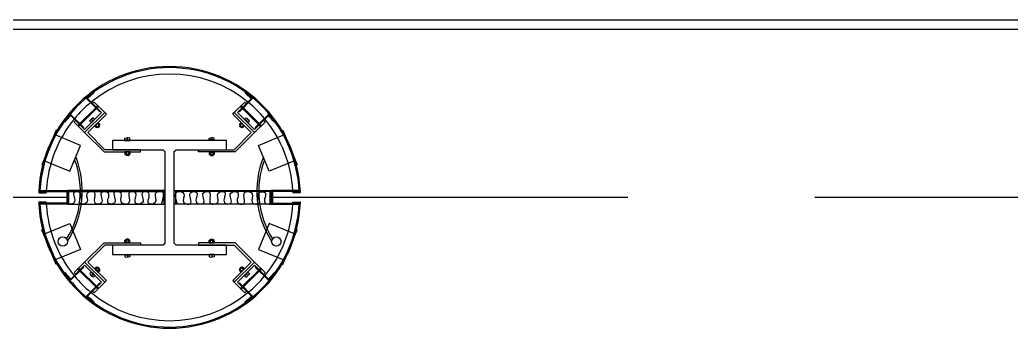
# Model space of a CAD drawing. Extents: x -163000 to 184253, y -124935 to 90032.
# Drawn here: x -129400 to -126750, y 29182 to 30007 of the extents above; entities that cross this region are included whole.
import ezdxf

# ---------------------------------------------------------------- set-up
doc = ezdxf.new("R2010")
doc.units = 0
doc.header["$LTSCALE"] = 1000
doc.header["$MEASUREMENT"] = 0
doc.linetypes.add('GFxref$0$s3123a$0$HIDDEN2', pattern=[0.1875, 0.125, -0.0625])
doc.layers.get('0').update_dxf_attribs({"linetype": 'CONTINUOUS'})
doc.layers.add('fire shutter', color=5, linetype='GFxref$0$s3123a$0$HIDDEN2')
doc.layers.add('stair', color=1, linetype='CONTINUOUS')

# ---------------------------------------------------------------- blocks, each defined once
blk = doc.blocks.new('s2118a')
at = {"layer": 'fire shutter', "ltscale": 8}
for p, q in [((-129274.9, 29532.126), (-131018.644, 29532.126)), ((-120274.9, 29532.126), (-128724.9, 29532.126))]:
    blk.add_line(p, q, dxfattribs=at)
at = {"layer": 'stair'}
for p, q in [((-129239.845, 29729.548), (-129197.363, 29771.918)), ((-129237.727, 29727.423), (-129195.245, 29769.794)), ((-128762.073, 29727.423), (-128804.555, 29769.794)), ((-128759.955, 29729.548), (-128802.437, 29771.918)), ((-129209.875, 29732.068), (-129199.963, 29741.955)), ((-129209.169, 29731.36), (-129199.256, 29741.247)), ((-129204.919, 29737.012), (-129208.803, 29740.906)), ((-129207.222, 29733.302), (-129201.204, 29739.305)), ((-129200.317, 29741.602), (-129204.024, 29745.319)), ((-129199.963, 29741.955), (-129199.256, 29741.247)), ((-128799.837, 29741.955), (-128800.544, 29741.247)), ((-128790.631, 29731.36), (-128800.544, 29741.247)), ((-128789.925, 29732.068), (-128799.837, 29741.955)), ((-128799.483, 29741.602), (-128795.776, 29745.319)), ((-128792.578, 29733.302), (-128798.596, 29739.305)), ((-128794.881, 29737.012), (-128790.997, 29740.906)), ((-129209.521, 29732.422), (-129213.228, 29736.139)), ((-129209.169, 29731.36), (-129209.875, 29732.068)), ((-129209.169, 29731.36), (-129209.875, 29732.068)), ((-129190.782, 29732.751), (-129200.695, 29722.864)), ((-129199.989, 29722.156), (-129200.695, 29722.864)), ((-129190.076, 29732.043), (-129199.989, 29722.156)), ((-129199.634, 29722.509), (-129195.927, 29718.792)), ((-129197.333, 29724.804), (-129193.449, 29720.91)), ((-129193.45, 29720.203), (-129194.866, 29718.791)), ((-129193.273, 29720.379), (-129191.799, 29718.901)), ((-129192.919, 29720.733), (-129191.092, 29718.9)), ((-129188.848, 29724.793), (-129192.742, 29720.909)), ((-129192.731, 29729.394), (-129188.847, 29725.5)), ((-129186.842, 29723.844), (-129191.799, 29718.901)), ((-129191.799, 29718.901), (-129191.092, 29718.9)), ((-129186.843, 29723.137), (-129191.092, 29718.9)), ((-129190.782, 29732.751), (-129190.076, 29732.043)), ((-129190.43, 29731.689), (-129186.723, 29727.972)), ((-129186.724, 29726.912), (-129188.848, 29724.793)), ((-129188.671, 29724.97), (-129186.843, 29723.137)), ((-129188.317, 29725.323), (-129186.842, 29723.844)), ((-129186.843, 29723.137), (-129186.842, 29723.844)), ((-128809.37, 29731.689), (-128813.077, 29727.972)), ((-128813.076, 29726.912), (-128810.952, 29724.793)), ((-128811.483, 29725.323), (-128812.958, 29723.844)), ((-128812.958, 29723.844), (-128808.001, 29718.901)), ((-128812.957, 29723.137), (-128812.958, 29723.844)), ((-128811.129, 29724.97), (-128812.957, 29723.137)), ((-128812.957, 29723.137), (-128808.708, 29718.9)), ((-128807.069, 29729.394), (-128810.953, 29725.5)), ((-128810.952, 29724.793), (-128807.058, 29720.909)), ((-128809.018, 29732.751), (-128809.724, 29732.043)), ((-128809.724, 29732.043), (-128799.811, 29722.156)), ((-128809.018, 29732.751), (-128799.105, 29722.864)), ((-128806.881, 29720.733), (-128808.708, 29718.9)), ((-128808.001, 29718.901), (-128808.708, 29718.9)), ((-128806.527, 29720.379), (-128808.001, 29718.901)), ((-128802.467, 29724.804), (-128806.351, 29720.91)), ((-128806.35, 29720.203), (-128804.934, 29718.791)), ((-128800.166, 29722.509), (-128803.873, 29718.792)), ((-128799.811, 29722.156), (-128799.105, 29722.864)), ((-128790.631, 29731.36), (-128789.925, 29732.068)), ((-128790.279, 29732.422), (-128786.572, 29736.139)), ((-129119.6, 29685.626), (-129105.6, 29685.628)), ((-129119.6, 29684.626), (-129119.6, 29685.626)), ((-129119.6, 29684.626), (-129105.6, 29684.628)), ((-129119.1, 29685.626), (-129119.101, 29690.876)), ((-129116.85, 29684.627), (-129108.35, 29684.627)), ((-129112.6, 29685.627), (-129112.601, 29691.127)), ((-129106.1, 29685.628), (-129106.101, 29690.878)), ((-129105.6, 29685.628), (-129105.6, 29684.628)), ((-128894.2, 29685.628), (-128894.2, 29684.628)), ((-128880.2, 29685.626), (-128894.2, 29685.628)), ((-128880.2, 29684.626), (-128894.2, 29684.628)), ((-128893.7, 29685.628), (-128893.699, 29690.878)), ((-128882.95, 29684.627), (-128891.45, 29684.627)), ((-128887.2, 29685.627), (-128887.199, 29691.127)), ((-128880.7, 29685.626), (-128880.699, 29690.876)), ((-128880.2, 29684.626), (-128880.2, 29685.626)), ((-129105.599, 29653.628), (-129119.599, 29653.626)), ((-129119.599, 29652.626), (-129119.599, 29653.626)), ((-129105.599, 29652.628), (-129119.599, 29652.626)), ((-129119.099, 29652.626), (-129119.098, 29647.376)), ((-129116.348, 29646.627), (-129118.348, 29646.626)), ((-129116.098, 29646.627), (-129116.098, 29644.539)), ((-129109.098, 29644.539), (-129116.098, 29644.539)), ((-129116.098, 29644.539), (-129115.598, 29644.039)), ((-129115.849, 29652.627), (-129115.848, 29647.127)), ((-129115.598, 29646.627), (-129115.598, 29644.039)), ((-129109.598, 29644.039), (-129115.598, 29644.039)), ((-129109.848, 29646.627), (-129115.348, 29646.627)), ((-129106.848, 29646.628), (-129109.848, 29646.627)), ((-129109.598, 29646.627), (-129109.598, 29644.039)), ((-129109.598, 29644.039), (-129109.098, 29644.539)), ((-129109.349, 29652.627), (-129109.348, 29647.127)), ((-129109.098, 29646.627), (-129109.098, 29644.539)), ((-129106.099, 29652.628), (-129106.098, 29647.378)), ((-129105.599, 29653.628), (-129105.599, 29652.628)), ((-128894.201, 29653.628), (-128894.201, 29652.628)), ((-128894.201, 29653.628), (-128880.201, 29653.626)), ((-128894.201, 29652.628), (-128880.201, 29652.626)), ((-128893.701, 29652.628), (-128893.702, 29647.378)), ((-128892.952, 29646.628), (-128889.952, 29646.627)), ((-128890.702, 29646.627), (-128890.702, 29644.539)), ((-128890.202, 29644.039), (-128890.702, 29644.539)), ((-128890.702, 29644.539), (-128883.702, 29644.539)), ((-128890.451, 29652.627), (-128890.452, 29647.127)), ((-128890.202, 29646.627), (-128890.202, 29644.039)), ((-128890.202, 29644.039), (-128884.202, 29644.039)), ((-128889.952, 29646.627), (-128884.452, 29646.627)), ((-128884.202, 29646.627), (-128884.202, 29644.039)), ((-128883.702, 29644.539), (-128884.202, 29644.039)), ((-128883.951, 29652.627), (-128883.952, 29647.127)), ((-128883.702, 29646.627), (-128883.702, 29644.539)), ((-128883.452, 29646.627), (-128881.452, 29646.626)), ((-128880.701, 29652.626), (-128880.702, 29647.376)), ((-128880.201, 29652.626), (-128880.201, 29653.626)), ((-129348.639, 29544.626), (-129329.536, 29544.626)), ((-129329.536, 29547.626), (-129329.536, 29544.626)), ((-128670.264, 29547.626), (-128670.264, 29544.626)), ((-128651.161, 29544.626), (-128670.264, 29544.626)), ((-129329.536, 29519.626), (-129348.639, 29519.626)), ((-129329.536, 29516.626), (-129329.536, 29519.626)), ((-129268.9, 29513.626), (-129015.4, 29513.626)), ((-128730.9, 29513.626), (-128984.4, 29513.626)), ((-128670.264, 29519.626), (-128651.161, 29519.626)), ((-128670.264, 29516.626), (-128670.264, 29519.626)), ((-129116.098, 29419.714), (-129115.598, 29420.214)), ((-129116.098, 29417.626), (-129116.098, 29419.714)), ((-129109.098, 29419.714), (-129116.098, 29419.714)), ((-129115.598, 29417.626), (-129115.598, 29420.214)), ((-129109.598, 29420.214), (-129115.598, 29420.214)), ((-129109.598, 29420.214), (-129109.098, 29419.714)), ((-129109.598, 29417.626), (-129109.598, 29420.214)), ((-129109.098, 29417.625), (-129109.098, 29419.714)), ((-128890.202, 29420.214), (-128890.702, 29419.714)), ((-128890.702, 29419.714), (-128883.702, 29419.714)), ((-128890.702, 29417.625), (-128890.702, 29419.714)), ((-128890.202, 29420.214), (-128884.202, 29420.214)), ((-128890.202, 29417.626), (-128890.202, 29420.214)), ((-128884.202, 29417.626), (-128884.202, 29420.214)), ((-128883.702, 29419.714), (-128884.202, 29420.214)), ((-128883.702, 29417.626), (-128883.702, 29419.714)), ((-129119.599, 29411.626), (-129119.599, 29410.626)), ((-129105.599, 29411.625), (-129119.599, 29411.626)), ((-129105.599, 29410.625), (-129119.599, 29410.626)), ((-129119.099, 29411.626), (-129119.098, 29416.876)), ((-129116.348, 29417.626), (-129118.348, 29417.626)), ((-129115.849, 29411.626), (-129115.848, 29417.126)), ((-129109.848, 29417.626), (-129115.348, 29417.626)), ((-129106.848, 29417.625), (-129109.848, 29417.626)), ((-129109.349, 29411.625), (-129109.348, 29417.125)), ((-129106.099, 29411.625), (-129106.098, 29416.875)), ((-129105.599, 29410.625), (-129105.599, 29411.625)), ((-128894.201, 29411.625), (-128880.201, 29411.626)), ((-128894.201, 29410.625), (-128894.201, 29411.625)), ((-128894.201, 29410.625), (-128880.201, 29410.626)), ((-128893.701, 29411.625), (-128893.702, 29416.875)), ((-128892.952, 29417.625), (-128889.952, 29417.626)), ((-128890.451, 29411.625), (-128890.452, 29417.125)), ((-128889.952, 29417.626), (-128884.452, 29417.626)), ((-128883.951, 29411.626), (-128883.952, 29417.126)), ((-128883.452, 29417.626), (-128881.452, 29417.626)), ((-128880.701, 29411.626), (-128880.702, 29416.876)), ((-128880.201, 29411.626), (-128880.201, 29410.626)), ((-129119.6, 29379.626), (-129119.6, 29378.626)), ((-129119.6, 29379.626), (-129105.6, 29379.625)), ((-129119.6, 29378.626), (-129105.6, 29378.625)), ((-129119.1, 29378.626), (-129119.101, 29373.376)), ((-129116.85, 29379.626), (-129108.35, 29379.625)), ((-129112.6, 29378.626), (-129112.601, 29373.126)), ((-129106.1, 29378.625), (-129106.101, 29373.375)), ((-129105.6, 29378.625), (-129105.6, 29379.625)), ((-128880.2, 29379.626), (-128894.2, 29379.625)), ((-128894.2, 29378.625), (-128894.2, 29379.625)), ((-128880.2, 29378.626), (-128894.2, 29378.625)), ((-128893.7, 29378.625), (-128893.699, 29373.375)), ((-128882.95, 29379.626), (-128891.45, 29379.625)), ((-128887.2, 29378.626), (-128887.199, 29373.126)), ((-128880.7, 29378.626), (-128880.699, 29373.376)), ((-128880.2, 29379.626), (-128880.2, 29378.626)), ((-129199.989, 29342.097), (-129200.695, 29341.389)), ((-129190.782, 29331.502), (-129200.695, 29341.389)), ((-129190.076, 29332.21), (-129199.989, 29342.097)), ((-129199.634, 29341.744), (-129195.927, 29345.461)), ((-129197.333, 29339.449), (-129193.449, 29343.343)), ((-129193.45, 29344.05), (-129194.866, 29345.462)), ((-129193.273, 29343.873), (-129191.799, 29345.352)), ((-129192.919, 29343.52), (-129191.092, 29345.353)), ((-129188.848, 29339.46), (-129192.742, 29343.344)), ((-129192.731, 29334.858), (-129188.847, 29338.753)), ((-129191.799, 29345.352), (-129191.092, 29345.353)), ((-129186.842, 29340.409), (-129191.799, 29345.352)), ((-129186.843, 29341.116), (-129191.092, 29345.353)), ((-129186.724, 29337.341), (-129188.848, 29339.46)), ((-129188.671, 29339.283), (-129186.843, 29341.116)), ((-129188.317, 29338.93), (-129186.842, 29340.409)), ((-129186.843, 29341.116), (-129186.842, 29340.409)), ((-128813.076, 29337.341), (-128810.952, 29339.46)), ((-128812.958, 29340.409), (-128808.001, 29345.352)), ((-128812.957, 29341.116), (-128812.958, 29340.409)), ((-128811.483, 29338.93), (-128812.958, 29340.409)), ((-128812.957, 29341.116), (-128808.708, 29345.353)), ((-128811.129, 29339.283), (-128812.957, 29341.116)), ((-128807.069, 29334.858), (-128810.953, 29338.753)), ((-128810.952, 29339.46), (-128807.058, 29343.344)), ((-128809.724, 29332.21), (-128799.811, 29342.097)), ((-128809.018, 29331.502), (-128799.105, 29341.389)), ((-128808.001, 29345.352), (-128808.708, 29345.353)), ((-128806.881, 29343.52), (-128808.708, 29345.353)), ((-128806.527, 29343.873), (-128808.001, 29345.352)), ((-128802.467, 29339.449), (-128806.351, 29343.343)), ((-128806.35, 29344.05), (-128804.934, 29345.462)), ((-128800.166, 29341.744), (-128803.873, 29345.461)), ((-128799.811, 29342.097), (-128799.105, 29341.389)), ((-129239.845, 29334.705), (-129197.363, 29292.334)), ((-129237.727, 29336.829), (-129195.245, 29294.458)), ((-129209.521, 29331.831), (-129213.228, 29328.114)), ((-129209.169, 29332.892), (-129209.875, 29332.184)), ((-129209.875, 29332.184), (-129199.963, 29322.298)), ((-129209.169, 29332.892), (-129199.256, 29323.006)), ((-129204.919, 29327.241), (-129208.803, 29323.347)), ((-129207.222, 29330.95), (-129201.204, 29324.948)), ((-129200.317, 29322.651), (-129204.024, 29318.934)), ((-129199.963, 29322.298), (-129199.256, 29323.006)), ((-129190.782, 29331.502), (-129190.076, 29332.21)), ((-129190.43, 29332.563), (-129186.723, 29336.28)), ((-128809.37, 29332.563), (-128813.077, 29336.28)), ((-128809.018, 29331.502), (-128809.724, 29332.21)), ((-128762.073, 29336.829), (-128804.555, 29294.458)), ((-128759.955, 29334.705), (-128802.437, 29292.334)), ((-128790.631, 29332.892), (-128800.544, 29323.006)), ((-128799.837, 29322.298), (-128800.544, 29323.006)), ((-128789.925, 29332.184), (-128799.837, 29322.298)), ((-128799.483, 29322.651), (-128795.776, 29318.934)), ((-128792.578, 29330.95), (-128798.596, 29324.948)), ((-128794.881, 29327.241), (-128790.997, 29323.347)), ((-128790.631, 29332.892), (-128789.925, 29332.184)), ((-128790.279, 29331.831), (-128786.572, 29328.114))]:
    blk.add_line(p, q, dxfattribs=at)
for points in [[(-131203.9, 30007.126), (-104124.9, 30007.126)], [(-131103.9, 29617.129), (-131103.9, 29982.126), (-104099.9, 29982.126)], [(-129077.4, 29659.626), (-129172.651, 29659.626), (-129218.395, 29705.21), (-129168.833, 29754.642), (-129173.07, 29758.89), (-129226.881, 29705.221), (-129175.132, 29653.626), (-129077.4, 29653.626), (-129077.4, 29659.626)], [(-128922.4, 29659.626), (-128827.149, 29659.626), (-128781.405, 29705.21), (-128830.967, 29754.642), (-128826.73, 29758.89), (-128772.919, 29705.221), (-128824.668, 29653.626), (-128922.4, 29653.626), (-128922.4, 29659.626)], [(-129300.807, 29710.886), (-129302.655, 29711.651), (-129340.923, 29619.263), (-129339.075, 29618.498), (-129300.807, 29710.886)], [(-128698.993, 29710.886), (-128697.145, 29711.651), (-128658.877, 29619.263), (-128660.725, 29618.498), (-128698.993, 29710.886)], [(-129334.292, 29630.046), (-129266.456, 29601.948), (-129237.755, 29671.239), (-129305.591, 29699.337)], [(-128665.508, 29630.046), (-128733.344, 29601.948), (-128762.045, 29671.239), (-128694.209, 29699.337)], [(-129349.557, 29547.626), (-129274.9, 29547.626), (-129274.9, 29516.626), (-129349.557, 29516.626)], [(-129346.406, 29550.626), (-129271.9, 29550.626), (-129271.9, 29513.626), (-129346.406, 29513.626)], [(-128653.394, 29550.626), (-128727.9, 29550.626), (-128727.9, 29513.626), (-128653.394, 29513.626)], [(-128653.246, 29547.626), (-128724.9, 29547.626), (-128724.9, 29516.626), (-128653.246, 29516.626)], [(-129300.807, 29353.367), (-129302.655, 29352.602), (-129340.923, 29444.99), (-129339.075, 29445.755), (-129300.807, 29353.367)], [(-129334.292, 29434.206), (-129266.456, 29462.305), (-129237.755, 29393.014), (-129305.591, 29364.915)], [(-128665.508, 29434.206), (-128733.344, 29462.305), (-128762.045, 29393.014), (-128694.209, 29364.915)], [(-128698.993, 29353.367), (-128697.145, 29352.602), (-128658.877, 29444.99), (-128660.725, 29445.755), (-128698.993, 29353.367)], [(-129077.4, 29404.626), (-129172.651, 29404.626), (-129218.395, 29359.043), (-129168.833, 29309.611), (-129173.07, 29305.362), (-129226.881, 29359.032), (-129175.132, 29410.626), (-129077.4, 29410.626), (-129077.4, 29404.626)], [(-128922.4, 29404.626), (-128827.149, 29404.626), (-128781.405, 29359.043), (-128830.967, 29309.611), (-128826.73, 29305.362), (-128772.919, 29359.032), (-128824.668, 29410.626), (-128922.4, 29410.626), (-128922.4, 29404.626)]]:
    blk.add_lwpolyline(points, dxfattribs=at)
for points in [[(-129185.217, 29762.573), (-129186.633, 29761.16), (-129221.942, 29796.562, -0.00870213), (-129202.508, 29813.834), (-129201.206, 29812.316, 0.00800341), (-129219.054, 29796.498)], [(-128814.583, 29762.573), (-128813.167, 29761.16), (-128777.858, 29796.562, 0.00870213), (-128797.292, 29813.834), (-128798.594, 29812.316, -0.00800341), (-128780.746, 29796.498)], [(-129230.528, 29717.378), (-129229.112, 29718.79), (-129264.31, 29754.092, 0.00870213), (-129281.631, 29734.702), (-129280.116, 29733.396, -0.00800341), (-129264.253, 29751.203)], [(-128769.272, 29717.378), (-128770.688, 29718.79), (-128735.49, 29754.092, -0.00870213), (-128718.169, 29734.702), (-128719.684, 29733.396, 0.00800341), (-128735.547, 29751.203)], [(-129230.528, 29346.875), (-129229.112, 29345.462), (-129264.31, 29310.161, -0.00870213), (-129281.631, 29329.551), (-129280.116, 29330.857, 0.00800341), (-129264.253, 29313.049)], [(-128769.272, 29346.875), (-128770.688, 29345.462), (-128735.49, 29310.161, 0.00870213), (-128718.169, 29329.551), (-128719.684, 29330.857, -0.00800341), (-128735.547, 29313.049)], [(-129185.217, 29301.68), (-129186.633, 29303.092), (-129221.942, 29267.691, 0.00870213), (-129202.508, 29250.419), (-129201.206, 29251.937, -0.00800341), (-129219.054, 29267.755)], [(-128814.583, 29301.68), (-128813.167, 29303.092), (-128777.858, 29267.691, -0.00870213), (-128797.292, 29250.419), (-128798.594, 29251.937, 0.00800341), (-128780.746, 29267.755)]]:
    blk.add_lwpolyline(points, format="xyb", close=True, dxfattribs=at)
for points in [[(-129226.881, 29705.221), (-129173.07, 29758.89), (-129201.318, 29787.212), (-129205.566, 29782.975), (-129181.556, 29758.901), (-129226.87, 29713.706), (-129250.88, 29737.779), (-129255.128, 29733.542)], [(-129189.58, 29775.444), (-129193.829, 29771.207), (-129195.947, 29773.331), (-129191.699, 29777.568)], [(-128772.919, 29705.221), (-128826.73, 29758.89), (-128798.482, 29787.212), (-128794.234, 29782.975), (-128818.244, 29758.901), (-128772.93, 29713.706), (-128748.92, 29737.779), (-128744.672, 29733.542)], [(-128810.22, 29775.444), (-128805.971, 29771.207), (-128803.853, 29773.331), (-128808.101, 29777.568)], [(-129243.391, 29721.774), (-129239.143, 29726.011), (-129241.261, 29728.135), (-129245.509, 29723.898)], [(-129243.391, 29721.774), (-129239.143, 29726.011), (-129241.261, 29728.135), (-129245.509, 29723.898)], [(-128756.409, 29721.774), (-128760.657, 29726.011), (-128758.539, 29728.135), (-128754.291, 29723.898)], [(-129152.4, 29684.626), (-129152.4, 29659.626), (-129017.4, 29659.626), (-129012.4, 29654.626), (-129012.4, 29409.626), (-129017.4, 29404.626), (-129152.4, 29404.626), (-129152.4, 29379.626), (-128847.4, 29379.626), (-128847.4, 29404.626), (-128982.4, 29404.626), (-128987.4, 29409.626), (-128987.4, 29654.626), (-128982.4, 29659.626), (-128847.4, 29659.626), (-128847.4, 29684.626)], [(-129268.9, 29513.626), (-129268.9, 29547.626), (-129015.4, 29547.626), (-129015.4, 29513.626), (-129012.4, 29513.626), (-129012.4, 29513.626), (-129012.4, 29550.626), (-129271.9, 29550.626), (-129271.9, 29513.626)], [(-128730.9, 29513.626), (-128730.9, 29547.626), (-128984.4, 29547.626), (-128984.4, 29513.626), (-128987.4, 29513.626), (-128987.4, 29513.626), (-128987.4, 29550.626), (-128727.9, 29550.626), (-128727.9, 29513.626)], [(-129226.881, 29359.032), (-129173.07, 29305.362), (-129201.318, 29277.041), (-129205.566, 29281.278), (-129181.556, 29305.351), (-129226.87, 29350.547), (-129250.88, 29326.474), (-129255.128, 29330.711)], [(-129243.391, 29342.479), (-129239.143, 29338.242), (-129241.261, 29336.118), (-129245.509, 29340.355)], [(-128772.919, 29359.032), (-128826.73, 29305.362), (-128798.482, 29277.041), (-128794.234, 29281.278), (-128818.244, 29305.351), (-128772.93, 29350.547), (-128748.92, 29326.474), (-128744.672, 29330.711)], [(-128756.409, 29342.479), (-128760.657, 29338.242), (-128758.539, 29336.118), (-128754.291, 29340.355)], [(-129189.58, 29288.809), (-129193.829, 29293.046), (-129195.947, 29290.922), (-129191.699, 29286.685)], [(-128810.22, 29288.809), (-128805.971, 29293.046), (-128803.853, 29290.922), (-128808.101, 29286.685)]]:
    blk.add_lwpolyline(points, close=True, dxfattribs=at)
for points in [[(-129213.228, 29736.139, -0.24878441), (-129208.803, 29740.906, -3.55109969)], [(-129209.7, 29740.568, -0.1784415), (-129208.463, 29741.802, 0.2)], [(-129204.024, 29745.319, 0.22196227), (-129208.803, 29740.906, 3.55109969)], [(-128795.776, 29745.319, -0.22196227), (-128790.997, 29740.906, -3.55109969)], [(-128790.1, 29740.568, 0.1784415), (-128791.337, 29741.802, -0.2)], [(-128786.572, 29736.139, 0.24878441), (-128790.997, 29740.906, 3.55109969)], [(-129193.45, 29720.203, 0.1), (-129192.742, 29720.909, -0.2)], [(-129188.14, 29725.499, -0.1), (-129188.848, 29724.793, 0.2)], [(-128811.66, 29725.499, 0.1), (-128810.952, 29724.793, -0.2)], [(-128806.35, 29720.203, -0.1), (-128807.058, 29720.909, 0.2)], [(-129119.101, 29690.876, -0.24878441), (-129112.601, 29691.127, -3.55109969)], [(-129113.474, 29691.521, -0.1784415), (-129111.727, 29691.521, 0.2)], [(-129106.101, 29690.878, 0.22196227), (-129112.601, 29691.127, 3.55109969)], [(-128893.699, 29690.878, -0.22196227), (-128887.199, 29691.127, -3.55109969)], [(-128886.326, 29691.521, 0.1784415), (-128888.073, 29691.521, -0.2)], [(-128880.699, 29690.876, 0.24878441), (-128887.199, 29691.127, 3.55109969)], [(-129116.348, 29646.627, 0.1), (-129115.348, 29646.627, -0.2)], [(-129108.848, 29646.627, -0.1), (-129109.848, 29646.627, 0.2)], [(-128890.952, 29646.627, 0.1), (-128889.952, 29646.627, -0.2)], [(-128883.452, 29646.627, -0.1), (-128884.452, 29646.627, 0.2)], [(-129116.348, 29417.626, -0.1), (-129115.348, 29417.626, 0.2)], [(-129108.848, 29417.625, 0.1), (-129109.848, 29417.626, -0.2)], [(-128890.952, 29417.625, -0.1), (-128889.952, 29417.626, 0.2)], [(-128883.452, 29417.626, 0.1), (-128884.452, 29417.626, -0.2)], [(-129119.101, 29373.376, 0.24878441), (-129112.601, 29373.126, 3.55109969)], [(-129113.474, 29372.732, 0.1784415), (-129111.727, 29372.732, -0.2)], [(-129106.101, 29373.375, -0.22196227), (-129112.601, 29373.126, -3.55109969)], [(-128893.699, 29373.375, 0.22196227), (-128887.199, 29373.126, 3.55109969)], [(-128886.326, 29372.732, -0.1784415), (-128888.073, 29372.732, 0.2)], [(-128880.699, 29373.376, -0.24878441), (-128887.199, 29373.126, -3.55109969)], [(-129193.45, 29344.05, -0.1), (-129192.742, 29343.344, 0.2)], [(-129188.14, 29338.754, 0.1), (-129188.848, 29339.46, -0.2)], [(-128811.66, 29338.754, -0.1), (-128810.952, 29339.46, 0.2)], [(-128806.35, 29344.05, 0.1), (-128807.058, 29343.344, -0.2)], [(-129213.228, 29328.114, 0.24878441), (-129208.803, 29323.347, 3.55109969)], [(-129209.7, 29323.685, 0.1784415), (-129208.463, 29322.451, -0.2)], [(-129204.024, 29318.934, -0.22196227), (-129208.803, 29323.347, -3.55109969)], [(-128795.776, 29318.934, 0.22196227), (-128790.997, 29323.347, 3.55109969)], [(-128790.1, 29323.685, -0.1784415), (-128791.337, 29322.451, 0.2)], [(-128786.572, 29328.114, -0.24878441), (-128790.997, 29323.347, -3.55109969)]]:
    blk.add_lwpolyline(points, format="xyb", dxfattribs=at)
for centre in [(-129285.357, 29413.886), (-128714.443, 29413.886)]:
    blk.add_circle(centre, 12.5, dxfattribs=at)
for centre, radius, start, end in [((-128999.9, 29532.126), 350, 2.216865, 177.783135), ((-128999.9, 29532.126), 347, 2.560173, 176.943877), ((-128999.9, 29532.126), 330, 50.557052, 129.377247), ((-128999.9, 29532.126), 330, 129.791691, 140.221989), ((-128999.9, 29532.126), 330, 39.778011, 50.208309), ((-128999.9, 29532.126), 330, 140.570772, 176.786279), ((-128999.9, 29532.126), 330, 3.213721, 39.429228), ((-129195.396, 29719.322), 0.75, 224.925, 314.925), ((-129193.803, 29720.557), 0.5, 314.925, 44.925), ((-129193.095, 29721.263), 0.5, 224.925, 314.925), ((-129189.201, 29725.147), 0.5, 314.925, 44.925), ((-129188.493, 29725.853), 0.5, 224.925, 314.925), ((-129187.254, 29727.443), 0.75, 314.925, 44.925), ((-128812.546, 29727.443), 0.75, 135.075, 225.075), ((-128811.307, 29725.853), 0.5, 225.075, 315.075), ((-128810.599, 29725.147), 0.5, 135.075, 225.075), ((-128806.705, 29721.263), 0.5, 225.075, 315.075), ((-128805.997, 29720.557), 0.5, 135.075, 225.075), ((-128804.404, 29719.322), 0.75, 225.075, 315.075), ((-129478.077, 29548.502), 239.827, 327.856073, 20.618509), ((-129481.284, 29549.044), 248.025, 327.168501, 21.561428), ((-129118.348, 29647.376), 0.75, 180.005, 270.005), ((-129116.348, 29647.127), 0.5, 270.005, 0.005), ((-129115.348, 29647.127), 0.5, 180.005, 270.005), ((-129109.848, 29647.127), 0.5, 270.005, 0.005), ((-129108.848, 29647.127), 0.5, 180.005, 270.005), ((-129106.848, 29647.378), 0.75, 270.005, 0.005), ((-128892.952, 29647.378), 0.75, 179.995, 269.995), ((-128890.952, 29647.127), 0.5, 269.995, 359.995), ((-128889.952, 29647.127), 0.5, 179.995, 269.995), ((-128884.452, 29647.127), 0.5, 269.995, 359.995), ((-128883.452, 29647.127), 0.5, 179.995, 269.995), ((-128881.452, 29647.376), 0.75, 269.995, 359.995), ((-128518.516, 29549.044), 248.025, 158.438572, 212.831499), ((-128521.723, 29548.502), 239.827, 159.381491, 212.143927), ((-129348.639, 29545.626), 1, 177.783135, 270), ((-128651.161, 29545.626), 1, 270, 2.216865), ((-129348.639, 29518.626), 1, 90, 182.216865), ((-128999.9, 29532.126), 350, 182.216865, 357.783135), ((-128999.9, 29532.126), 347, 183.056123, 357.439827), ((-128999.9, 29532.126), 330, 183.213721, 219.429228), ((-128999.9, 29532.126), 330, 320.570772, 356.786279), ((-128651.161, 29518.626), 1, 357.783135, 90), ((-129118.348, 29416.876), 0.75, 89.995, 179.995), ((-129116.348, 29417.126), 0.5, 359.995, 89.995), ((-129115.348, 29417.126), 0.5, 89.995, 179.995), ((-129109.848, 29417.126), 0.5, 359.995, 89.995), ((-129108.848, 29417.125), 0.5, 89.995, 179.995), ((-129106.848, 29416.875), 0.75, 359.995, 89.995), ((-128892.952, 29416.875), 0.75, 90.005, 180.005), ((-128890.952, 29417.125), 0.5, 0.005, 90.005), ((-128889.952, 29417.126), 0.5, 90.005, 180.005), ((-128884.452, 29417.126), 0.5, 0.005, 90.005), ((-128883.452, 29417.126), 0.5, 90.005, 180.005), ((-128881.452, 29416.876), 0.75, 0.005, 90.005), ((-129195.396, 29344.931), 0.75, 45.075, 135.075), ((-129193.803, 29343.696), 0.5, 315.075, 45.075), ((-129193.095, 29342.99), 0.5, 45.075, 135.075), ((-129189.201, 29339.106), 0.5, 315.075, 45.075), ((-129188.493, 29338.4), 0.5, 45.075, 135.075), ((-128811.307, 29338.4), 0.5, 44.925, 134.925), ((-128810.599, 29339.106), 0.5, 134.925, 224.925), ((-128806.705, 29342.99), 0.5, 44.925, 134.925), ((-128805.997, 29343.696), 0.5, 134.925, 224.925), ((-128804.404, 29344.931), 0.75, 44.925, 134.925), ((-128999.9, 29532.126), 330, 219.778011, 230.208309), ((-129187.254, 29336.81), 0.75, 315.075, 45.075), ((-128812.546, 29336.81), 0.75, 134.925, 224.925), ((-128999.9, 29532.126), 330, 309.791691, 320.221989), ((-128999.9, 29532.126), 330, 230.557052, 309.442948)]:
    blk.add_arc(centre, radius, start, end, dxfattribs=at)
for points, knots in [([(-129199.484, 29530.726), (-129197.761, 29539.326), (-129198.526, 29551.555), (-129230.123, 29543.504), (-129210.548, 29516.033), (-129251.994, 29509.507), (-129225.709, 29546.715), (-129267.184, 29549.559), (-129244.243, 29517.576), (-129264.042, 29513.307), (-129268.9, 29514.165)], [12.89094301, 12.89094301, 12.89094301, 12.89094301, 34, 51.66011354, 74.78166669, 92.83984696, 121.50304154, 137.84703913, 165.17274235, 178.60017241, 178.60017241, 178.60017241, 178.60017241]), ([(-129107.988, 29530.663), (-129106.301, 29522.139), (-129107.125, 29510.006), (-129138.658, 29518.04), (-129119.083, 29545.511), (-129160.528, 29552.037), (-129134.244, 29514.829), (-129175.718, 29511.985), (-129150.669, 29546.908), (-129195.134, 29550.325), (-129171.353, 29516.525), (-129200.576, 29511.403), (-129201.282, 29522.105), (-129199.484, 29530.726)], [13.01802102, 13.01802102, 13.01802102, 13.01802102, 34, 51.66011354, 74.78166669, 92.83984696, 121.50304154, 137.84703913, 165.17274235, 183.84902777, 211.9388906, 224.82003808, 245.91685155, 245.91685155, 245.91685155, 245.91685155]), ([(-129021.328, 29513.626), (-129016.45, 29529.388), (-129009.038, 29553.336), (-129047.216, 29543.608), (-129027.641, 29516.137), (-129069.087, 29509.611), (-129042.802, 29546.82), (-129084.277, 29549.663), (-129059.227, 29514.74), (-129103.693, 29511.324), (-129079.911, 29545.124), (-129109.234, 29550.263), (-129109.849, 29539.41), (-129107.988, 29530.663)], [0, 0, 0, 0, 34, 51.66011354, 74.78166669, 92.83984696, 121.50304154, 137.84703913, 165.17274235, 183.84902777, 211.9388906, 224.82003808, 246.12776605, 246.12776605, 246.12776605, 246.12776605]), ([(-128978.472, 29513.626), (-128983.35, 29529.388), (-128990.762, 29553.336), (-128952.584, 29543.608), (-128972.159, 29516.137), (-128930.713, 29509.611), (-128956.998, 29546.82), (-128915.523, 29549.663), (-128940.573, 29514.74), (-128896.107, 29511.324), (-128919.889, 29545.124), (-128890.566, 29550.263), (-128889.951, 29539.41), (-128891.812, 29530.663)], [0, 0, 0, 0, 34, 51.66011354, 74.78166669, 92.83984696, 121.50304154, 137.84703913, 165.17274235, 183.84902777, 211.9388906, 224.82003808, 246.12776605, 246.12776605, 246.12776605, 246.12776605]), ([(-128891.812, 29530.663), (-128893.499, 29522.139), (-128892.675, 29510.006), (-128861.142, 29518.04), (-128880.717, 29545.511), (-128839.272, 29552.037), (-128865.556, 29514.829), (-128824.082, 29511.985), (-128849.131, 29546.908), (-128804.666, 29550.325), (-128828.447, 29516.525), (-128799.224, 29511.403), (-128798.518, 29522.105), (-128800.316, 29530.726)], [13.01802102, 13.01802102, 13.01802102, 13.01802102, 34, 51.66011354, 74.78166669, 92.83984696, 121.50304154, 137.84703913, 165.17274235, 183.84902777, 211.9388906, 224.82003808, 245.91685155, 245.91685155, 245.91685155, 245.91685155]), ([(-128800.316, 29530.726), (-128802.039, 29539.326), (-128801.274, 29551.555), (-128769.677, 29543.504), (-128789.252, 29516.033), (-128747.806, 29509.507), (-128774.091, 29546.715), (-128732.616, 29549.559), (-128755.557, 29517.576), (-128735.758, 29513.307), (-128730.9, 29514.165)], [12.89094301, 12.89094301, 12.89094301, 12.89094301, 34, 51.66011354, 74.78166669, 92.83984696, 121.50304154, 137.84703913, 165.17274235, 178.60017241, 178.60017241, 178.60017241, 178.60017241])]:
    blk.add_open_spline(points, degree=3, knots=knots, dxfattribs=at)

msp = doc.modelspace()

# ---------------------------------------------------------------- block references
msp.add_blockref('s2118a', (0, 0))

doc.saveas('drawing.dxf')
